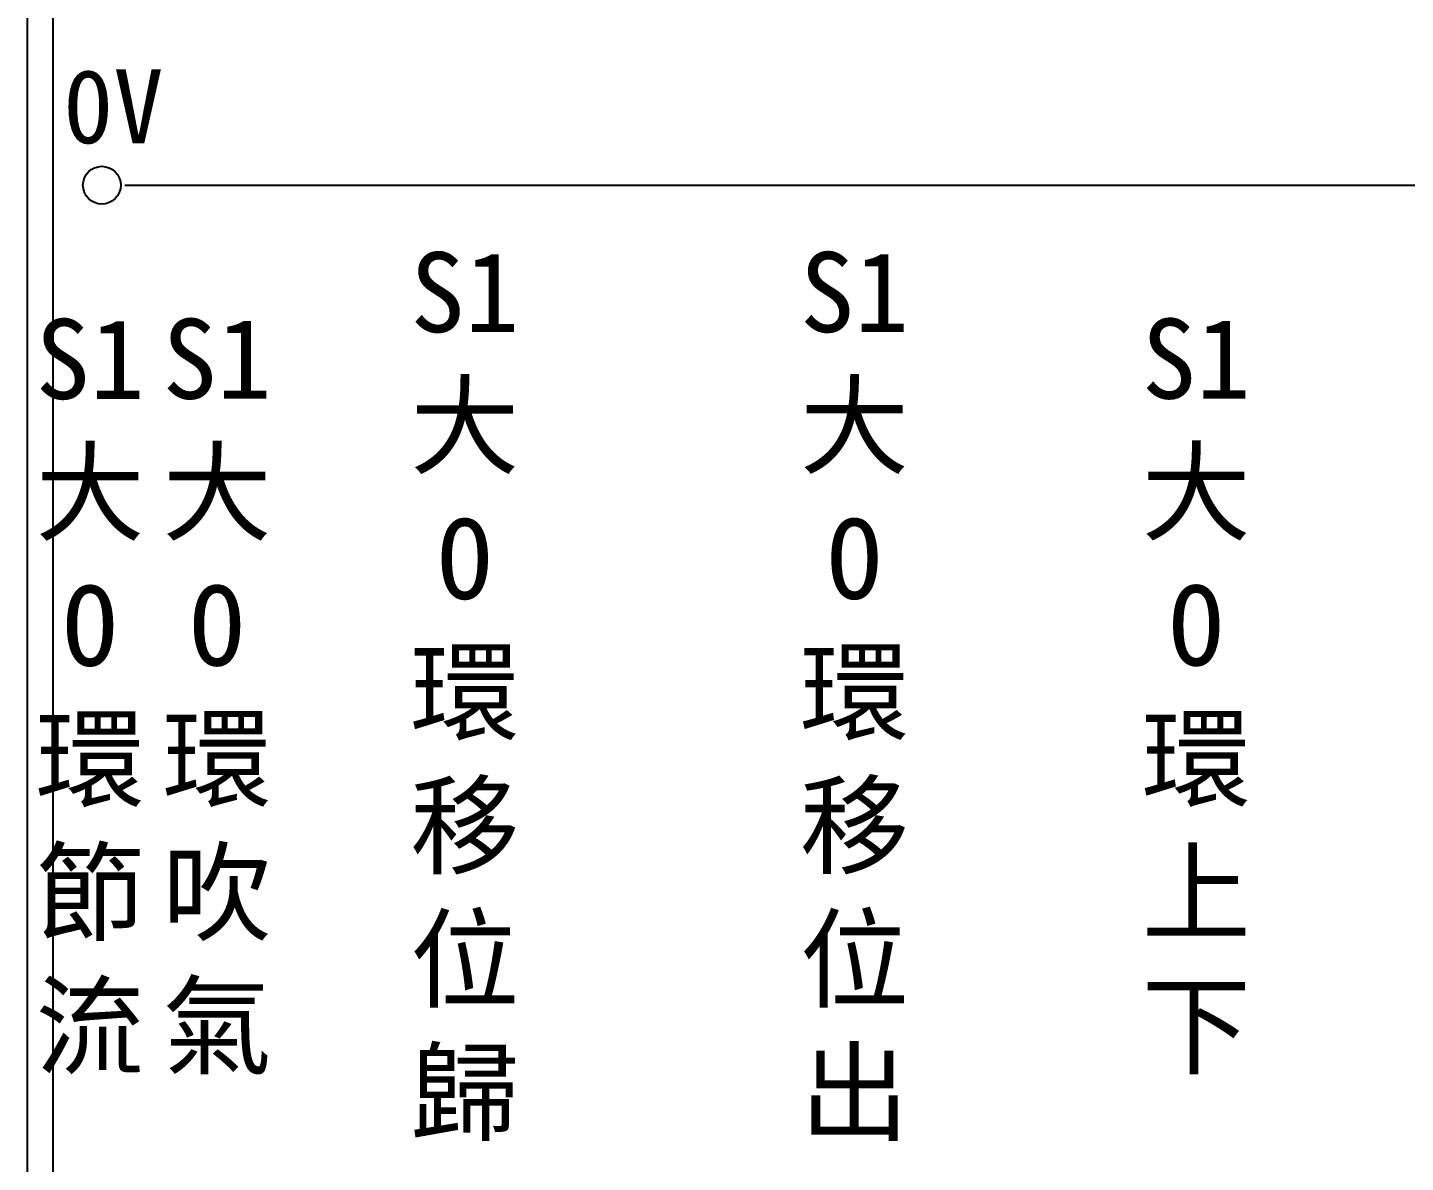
# Model space of a CAD drawing. Extents: x 926 to 1213, y 3 to 207.
# Drawn here: x 925.7 to 992.9, y 52.3 to 107.6 of the extents above; entities that cross this region are included whole.
import ezdxf

# ---------------------------------------------------------------- set-up
doc = ezdxf.new("R2010")
doc.units = 0
doc.layers.add('圖框層', color=7, linetype='CONTINUOUS')
doc.layers.add('標尺寸層', color=3, linetype='CONTINUOUS')
doc.styles.add('CNS', font='romanc.shx', dxfattribs={"bigfont": 'chineset.shx'})
doc.styles.add('STSL', font='kaiu.ttf')

msp = doc.modelspace()

# ---------------------------------------------------------------- linework, layer by layer
at = {"layer": '圖框層', "color": 7}
for p, q in [((925.742, 3), (925.742, 206.969)), ((926.992, 4.25), (926.992, 205.719))]:
    msp.add_line(p, q, dxfattribs=at)
at = {"layer": '標尺寸層', "color": 7}
msp.add_line((930.49, 99.958), (1208.361, 99.958), dxfattribs=at)
msp.add_circle((929.363, 99.958), 0.92, dxfattribs=at)

# ---------------------------------------------------------------- texts
at = {"layer": '圖框層', "color": 4, "style": 'STSL'}
msp.add_text('0V', height=3.6, dxfattribs=at).set_placement((927.474, 102))
at = {"layer": '標尺寸層', "color": 7, "char_height": 3.9, "width": 4.96081, "attachment_point": 5, "style": 'CNS'}
for s, insert in [('{\\fDFKai-SB|b0|i0|c136|p65;S1大O環移位歸}', (947.052, 75.039)), ('{\\fDFKai-SB|b0|i0|c136|p65;S1大O環移位出}', (966.042, 75.039)), ('{\\fDFKai-SB|b0|i0|c136|p65;S1大O環節流}', (928.788, 75.035)), ('{\\fDFKai-SB|b0|i0|c136|p65;S1大O環吹氣}', (934.977, 75.035)), ('{\\fDFKai-SB|b0|i0|c136|p65;S1大O環上下}', (982.7, 75.042))]:
    msp.add_mtext(s, dxfattribs=dict(at, insert=insert))

doc.saveas('drawing.dxf')
